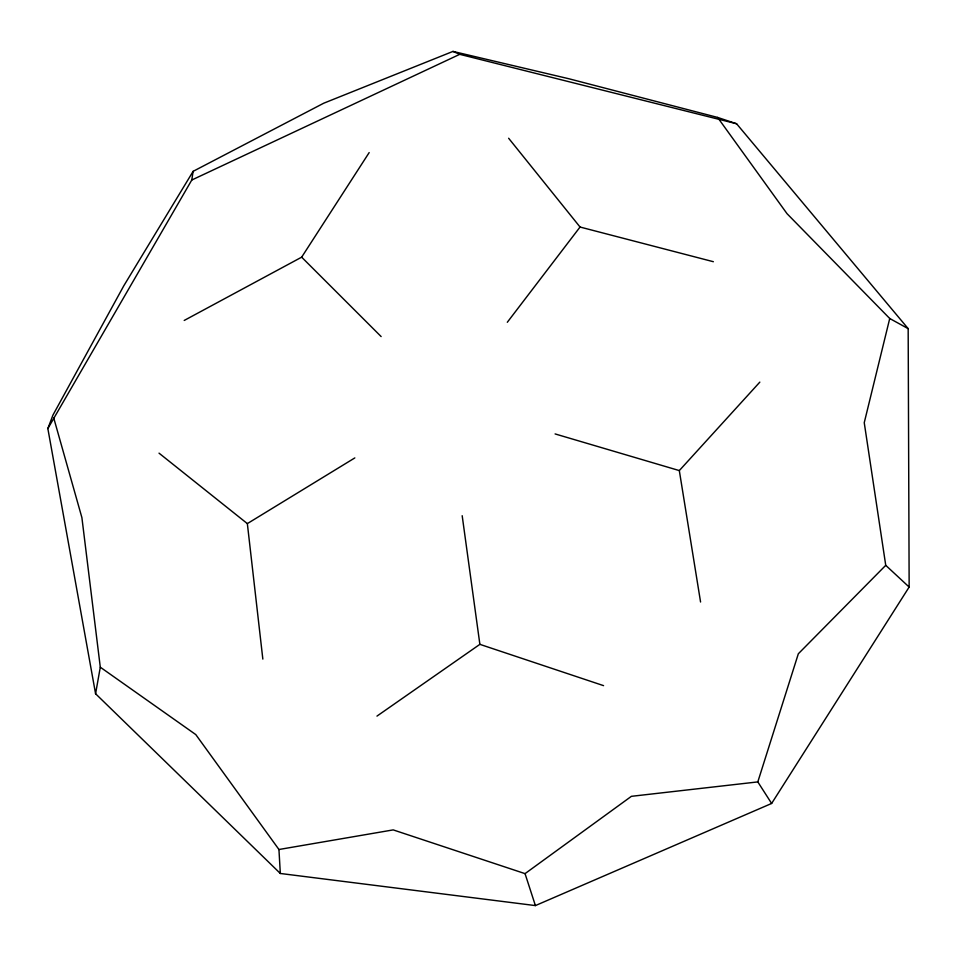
<?xml version="1.0" encoding="UTF-8"?>
<svg xmlns="http://www.w3.org/2000/svg" width="957" height="957" viewBox="0 0 957 957"><rect width="100%" height="100%" fill="white"/><g stroke="black" fill="none" stroke-linecap="round" stroke-linejoin="round"><path stroke-width="1.44" d="M47.85 428.58L191.771 180.024L193.123 171.339L323.729 103.212L452.972 51.415L568.925 78.761L717.606 117.424L736.591 123.752L908.169 328.646L909.15 587.06L771.629 803.461L535.406 905.585L280.329 873.478L95.58 693.741L47.85 428.58L52.934 415.111L123.8 285.796L193.123 171.339M95.58 693.741L100.294 667.196L81.895 517.605L53.736 417.958M717.606 117.424L787.025 213.674L889.735 318.502L864.243 422.707L885.739 565.324L909.15 587.06M771.629 803.461L757.812 781.905L798.329 653.775L885.739 565.324M184.211 320.451L301.658 257.17L369.175 152.582M507.306 322.282L580.05 227.036L713.36 261.704M700.572 602.013L679.314 470.581L759.834 382.118M100.294 667.196L195.79 734.593L278.942 849.505L393.195 829.898L525.046 873.633L631.405 796.32L757.812 781.905M376.962 716.111L479.876 644.348L603.568 685.643M262.84 659.098L247.349 523.611L354.832 457.913M191.771 180.024L459.743 54.334L736.591 123.752M555.096 433.928L679.314 470.581M452.972 51.415L459.743 54.334M889.735 318.502L908.169 328.646M159.029 453.151L247.349 523.611M301.658 257.17L381.137 336.565M508.634 138.251L580.05 227.036M525.046 873.633L535.406 905.585M462.183 515.703L479.876 644.348M278.942 849.505L280.329 873.478"/></g></svg>
